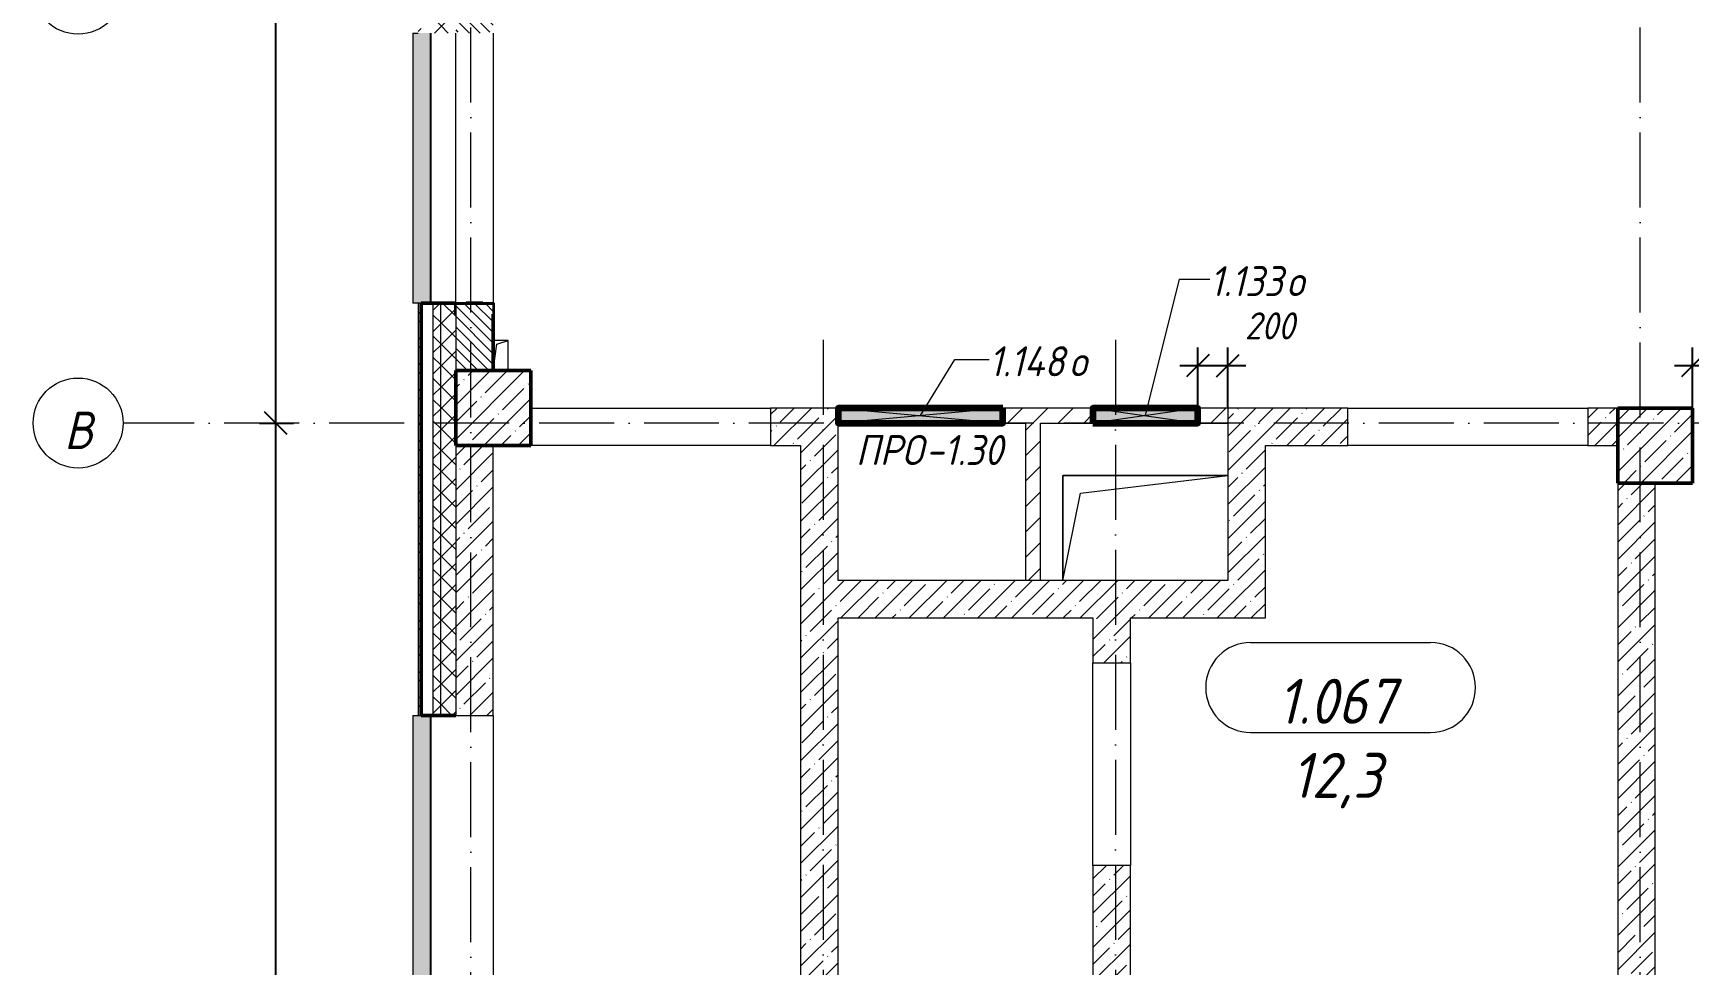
# Model space of a CAD drawing. Header units: millimetres. Extents: x -356862 to 418287, y 0 to 839748.
# Drawn here: x -181784 to -170740, y 461384 to 467597 of the extents above; entities that cross this region are included whole.
import ezdxf

# ---------------------------------------------------------------- set-up
doc = ezdxf.new("R2010")
doc.units = ezdxf.units.MM
doc.linetypes.add('50_200_ШТРИХ_1Т_ш5_п1_п1_', pattern=[700, 500, -100, 0, -100])
for name, color, linetype, lineweight in [('9.7) Заделка 956 шт', 6, 'Continuous', 158), ('A-____-____-DIMS', 7, 'Continuous', 9), ('A-DETL-GENF-OTLN', 7, 'Continuous', 9), ('A-FLOR-____-OTLN', 7, 'Continuous', 9), ('A-GENM-____-IDEN', 7, 'Continuous', 9), ('A-GENM-____-MCUT', 7, 'Continuous', 25), ('A-GENM-____-OTLN', 7, 'Continuous', 9), ('A-GENM-____-OTLN-1', 7, 'Continuous', 25), ('A-GLAZ-____-IDEN', 7, 'Continuous', 9), ('A-GLAZ-____-OTLN', 7, 'Continuous', 9), ('A-WALL-____-MCUT-1', 7, 'Continuous', 9), ('A-WALL-____-MCUT-2', 7, 'Continuous', 50), ('A-WALL-____-MCUT-3', 7, 'Continuous', 9), ('A-WALL-____-OTLN', 7, 'Continuous', 9), ('A-WALL-____-PATT-1', 7, 'Continuous', 9), ('A-WALL-FNSH-MCUT-1', 7, 'Continuous', 9), ('S-COLS-____-MCUT', 7, 'Continuous', 50), ('S-COLS-____-OTLN', 7, 'Continuous', 9), ('S-GRID-____-IDEN', 7, 'Continuous', 9), ('S-GRID-____-OTLN-1', 7, '50_200_ШТРИХ_1Т_ш5_п1_п1_', 9)]:
    doc.layers.add(name, color=color, linetype=linetype, lineweight=lineweight)
doc.layers.add('A-AREA-IDEN-1', color=7, linetype='Continuous', lineweight=9, true_color=0x000000)
doc.layers.add('A-GLAZ-____-OTLN-1', color=7, linetype='Continuous', lineweight=9, true_color=0xc0c0c0)
doc.styles.add('ISOCPEUR_I', font='isocpeui.ttf', dxfattribs={"width": 0.9, "height": 2.5})
doc.styles.add('ISOCPEUR_I_10', font='isocpeui.ttf', dxfattribs={"width": 0.9, "height": 180})
doc.styles.add('ISOCPEUR_I_9', font='isocpeui.ttf', dxfattribs={"width": 0.9, "height": 250})
doc.dimstyles.new('ISO-1_8_0_9К_СРЕДНИЙ_Кладочные_3', dxfattribs={"dimscale": 304.8, "dimtxt": 179.276612, "dimasz": 0.492126, "dimexe": 0.393701, "dimexo": 0, "dimgap": 0, "dimtad": 1, "dimdec": 3, "dimrnd": 0.001, "dimdsep": 46, "dimtxsty": 'ISOCPEUR_I_10', "dimblk1": 'OBLIQUE', "dimblk2": 'OBLIQUE', "dimsah": 1, "dimcen": 0.09, "dimdle": 0.393701, "dimazin": 0, "dimtfac": 1, "dimtdec": 4, "dimtix": 1, "dimtmove": 0, "dimatfit": 3, "dimfxl": 1, "dimtvp": 1, "dimtolj": 1, "dimtzin": 0, "dimarcsym": 2})
doc.dimstyles.new('ISO-1_8_0_9К_СРЕДНИЙ_Кладочные_4', dxfattribs={"dimscale": 304.8, "dimtxt": 179.276612, "dimasz": 0.492126, "dimexe": 0.393701, "dimexo": 0, "dimgap": 0, "dimtad": 1, "dimdec": 3, "dimrnd": 0.001, "dimdsep": 46, "dimtxsty": 'ISOCPEUR_I_10', "dimblk1": 'OBLIQUE', "dimblk2": 'OBLIQUE', "dimsah": 1, "dimcen": 0.09, "dimdle": 0.393701, "dimazin": 0, "dimtfac": 1, "dimtdec": 4, "dimtix": 1, "dimtmove": 1, "dimatfit": 3, "dimfxl": 1, "dimtvp": 1, "dimtolj": 1, "dimtzin": 0, "dimarcsym": 2})
doc.dimstyles.new('ISO-2_5_0_9К_БОЛЬШОЙ_ОСИ', dxfattribs={"dimscale": 304.8, "dimtxt": 248.995294, "dimasz": 0.492126, "dimexe": 0.393701, "dimexo": 0, "dimgap": 0, "dimtad": 1, "dimdec": 0, "dimzin": 0, "dimdsep": 46, "dimtxsty": 'ISOCPEUR_I', "dimblk1": 'OBLIQUE', "dimblk2": 'OBLIQUE', "dimsah": 1, "dimcen": 0.09, "dimdle": 0.393701, "dimazin": 0, "dimtfac": 1, "dimtdec": 4, "dimtix": 1, "dimtmove": 0, "dimatfit": 3, "dimfxl": 1, "dimtvp": 1, "dimtolj": 1, "dimtzin": 0, "dimarcsym": 2})
pattern_1 = [(45, (-176515.07, 459015.94), (-114.0493, 114.0493), []), (45, (-176401.02, 459015.94), (-114.0493, 114.0493), [201.612, -40.322, 3.353, -36.97])]
pattern_2 = [(45, (-176515.07, 459015.94), (-84.8528, 84.8528), [])]
pattern_3 = [(45, (-176515.07, 459015.94), (-70.7107, 70.7107), []), (135, (-176515.07, 459015.94), (-70.7107, -70.7107), [])]

# ---------------------------------------------------------------- blocks, each defined once
blk = doc.blocks.new('BSC_Колонна _Прямоугольная - 500х500-V92-АР1_План отверстий 1 этажа в осях 1-64_А-ГГ')
at = {"layer": 'S-COLS-____-OTLN'}
h = blk.add_hatch(dxfattribs=at)
h.set_pattern_fill('FP_124', color=256, style=0, pattern_type=2)
h.set_pattern_definition([(45, (-5550, -5831.04), (-114.0493, 114.0493), []), (45, (-5435.95, -5831.04), (-114.0493, 114.0493), [201.613, -40.323, 3.353, -36.97])])
h.paths.add_polyline_path([(-250, -250), (250, -250), (250, 250), (-250, 250)], flags=0)
at = {"layer": 'S-COLS-____-MCUT'}
for p, q in [((250, 250), (-250, 250)), ((-250, 250), (-250, -250)), ((250, -250), (250, 250)), ((-250, -250), (250, -250))]:
    blk.add_line(p, q, dxfattribs=at)
blk = doc.blocks.new('BSC_Колонна _Прямоугольная - 500х500-V148-АР1_План отверстий 1 этажа в осях 1-64_А-ГГ')
at = {"layer": 'S-COLS-____-OTLN'}
h = blk.add_hatch(dxfattribs=at)
h.set_pattern_fill('FP_182', color=256, style=0, pattern_type=2)
h.set_pattern_definition([(45, (2200, -6081.04), (-114.0493, 114.0493), []), (45, (2314.05, -6081.04), (-114.0493, 114.0493), [201.612, -40.322, 3.353, -36.97])])
h.paths.add_polyline_path([(-250, -250), (250, -250), (250, 250), (-250, 250)], flags=0)
at = {"layer": 'S-COLS-____-MCUT'}
for p, q in [((250, 250), (-250, 250)), ((-250, 250), (-250, -250)), ((250, -250), (250, 250)), ((-250, -250), (250, -250))]:
    blk.add_line(p, q, dxfattribs=at)
blk = doc.blocks.new('Фахверк_СКБ_Уголок - 250_2700-27497298-АР1_План отверстий 1 этажа в осях 1-64_А-ГГ')
at = {"layer": 'A-GENM-____-MCUT'}
for p, q in [((200, 181), (125, 181)), ((125, 181), (125, 106)), ((131, 106), (131, 175)), ((131, 175), (200, 175)), ((200, 175), (200, 181)), ((125, 106), (131, 106)), ((131, -6), (125, -6)), ((125, -6), (125, -81)), ((125, -81), (200, -81)), ((131, -75), (131, -6)), ((200, -75), (131, -75)), ((200, -81), (200, -75))]:
    blk.add_line(p, q, dxfattribs=at)
blk = doc.blocks.new('AR_Отверстие прямоугольное _в плите_ - AR_Отверстие прямоугольное _в плите_-V173-АР1_План отверстий 1 этажа в осях 1-64_А-ГГ')
at = {"layer": 'A-GENM-____-OTLN'}
for p, q in [((50, 100), (-50, 100)), ((-50, -100), (-25, 75)), ((-25, 75), (50, 100)), ((50, -100), (50, 100))]:
    blk.add_line(p, q, dxfattribs=at)
blk = doc.blocks.new('AR_Отверстие прямоугольное _в плите_ - AR_Отверстие прямоугольное _в плите_-30552744-АР1_План отверстий 1 этажа в осях 1-64_А-ГГ')
at = {"layer": 'A-GENM-____-OTLN'}
for p, q in [((550, 350), (-550, 350)), ((-550, 350), (-550, -350)), ((-433, 233), (550, 350)), ((-550, -350), (-433, 233))]:
    blk.add_line(p, q, dxfattribs=at)
blk = doc.blocks.new('Отлив_СКБ - Отлив витража_120_НВФ-31885689-АР1_План отверстий 1 этажа в осях 1-64_А-ГГ')
at = {"layer": 'A-GLAZ-____-OTLN-1'}
for points in [[(1800, 2), (1800, 120), (0, 120), (0, 2), (1264, 2)], [(1264, 0), (1800, 0), (1800, 2), (0, 2), (0, 0)]]:
    blk.add_hatch(color=256, dxfattribs=at).paths.add_polyline_path(points, flags=0)
at = {"layer": 'A-GLAZ-____-OTLN'}
for p, q in [((0, 83), (0, 120)), ((1800, 120), (0, 120)), ((1800, 120), (1800, 83)), ((0, 2), (1800, 2)), ((1800, 0), (0, 0))]:
    blk.add_line(p, q, dxfattribs=at)
blk = doc.blocks.new('AR_Отверстие прямоугольное _в стене_ - AR_Отверстие прямоугольное _в стене__ОВ-36788177-АР1_План отверстий 1 этажа в осях 1-64_А-ГГ')
at = {"layer": 'A-GLAZ-____-OTLN'}
blk.add_hatch(color=256, dxfattribs=at).paths.add_polyline_path([(550, -50), (550, 50), (-550, 50), (-550, -50)], flags=0)
at = {"layer": 'A-DETL-GENF-OTLN'}
for p, q in [((-550, -50), (-550, 50)), ((-550, 50), (550, 50)), ((550, 50), (-550, -50)), ((-550, 50), (550, -50)), ((550, 50), (-550, 50)), ((-550, 50), (-550, -50)), ((550, 50), (550, -50)), ((550, -50), (550, 50)), ((550, -50), (-550, -50)), ((-550, -50), (550, -50))]:
    blk.add_line(p, q, dxfattribs=at)
blk = doc.blocks.new('AR_Отверстие прямоугольное _в стене__БезПР - AR_Отверстие прямоугольное _в стене__БезПР-36429042-АР1_План отверстий 1 этажа в осях 1-64_А-ГГ')
at = {"layer": 'A-GLAZ-____-OTLN'}
blk.add_hatch(color=256, dxfattribs=at).paths.add_polyline_path([(350, -50), (350, 50), (-350, 50), (-350, -50)], flags=0)
at = {"layer": 'A-DETL-GENF-OTLN'}
for p, q in [((-350, -50), (-350, 50)), ((-350, 50), (350, 50)), ((350, 50), (-350, -50)), ((-350, 50), (350, -50)), ((350, 50), (-350, 50)), ((-350, 50), (-350, -50)), ((350, 50), (350, -50)), ((350, -50), (350, 50)), ((350, -50), (-350, -50)), ((-350, -50), (350, -50))]:
    blk.add_line(p, q, dxfattribs=at)
at = {"layer": 'A-GLAZ-____-OTLN'}
blk.add_line((350, 50), (-350, 50), dxfattribs=at)
blk = doc.blocks.new('Ось сетки - Круг_Ø6_00__ISO-2_5_0_9K_-25732049-АР1_План отверстий 1 этажа в осях 1-64_А-ГГ')
at = {"layer": 'S-GRID-____-IDEN'}
blk.add_circle((0, 0), 3, dxfattribs=at)
blk = doc.blocks.new('_Oblique')
at = {"color": 0, "linetype": 'ByBlock', "lineweight": -2}
blk.add_line((-0.5, -0.5), (0.5, 0.5), dxfattribs=at)
blk = doc.blocks.new('*D13227')
at = {"layer": 'A-____-____-DIMS', "color": 0, "lineweight": -2, "transparency": 16777216}
for p, q in [((-180166, 460727), (-180166, 465117)), ((-180273, 464997), (-180046, 464997)), ((-180273, 460847), (-180046, 460847))]:
    blk.add_line(p, q, dxfattribs=at)
at = {"layer": 'Defpoints', "color": 0, "transparency": 16777216}
for p in [(-180273, 464997), (-180166, 464997), (-180273, 460847)]:
    blk.add_point(p, dxfattribs=at)
at = {"layer": 'A-____-____-DIMS', "color": 0, "lineweight": -2, "transparency": 16777216, "xscale": 150, "yscale": 150, "zscale": 150}
for p, rotation in [((-180166, 464997), 90), ((-180166, 460847), 270)]:
    blk.add_blockref('_Oblique', p, dxfattribs=dict(at, rotation=rotation))
at = {"layer": 'A-____-____-DIMS', "color": 0, "transparency": 16777216, "insert": (-180168, 462922), "char_height": 2.5, "width": 724, "attachment_point": 5, "rotation": 90, "style": 'ISOCPEUR_I'}
blk.add_mtext('\\A1;4150', dxfattribs=at)
blk = doc.blocks.new('*D13228')
at = {"layer": 'A-____-____-DIMS', "color": 0, "lineweight": -2, "transparency": 16777216}
for p, q in [((-180166, 464877), (-180166, 468517)), ((-180273, 468397), (-180046, 468397)), ((-180273, 464997), (-180046, 464997))]:
    blk.add_line(p, q, dxfattribs=at)
at = {"layer": 'Defpoints', "color": 0, "transparency": 16777216}
for p in [(-180273, 468397), (-180166, 468397), (-180273, 464997)]:
    blk.add_point(p, dxfattribs=at)
at = {"layer": 'A-____-____-DIMS', "color": 0, "lineweight": -2, "transparency": 16777216, "xscale": 150, "yscale": 150, "zscale": 150}
for p, rotation in [((-180166, 468397), 90), ((-180166, 464997), 270)]:
    blk.add_blockref('_Oblique', p, dxfattribs=dict(at, rotation=rotation))
at = {"layer": 'A-____-____-DIMS', "color": 0, "transparency": 16777216, "insert": (-180168, 466697), "char_height": 2.5, "width": 781.46, "attachment_point": 5, "rotation": 90, "style": 'ISOCPEUR_I'}
blk.add_mtext('\\A1;3400', dxfattribs=at)
blk = doc.blocks.new('*D13383')
at = {"layer": 'A-____-____-DIMS', "color": 0, "lineweight": -2, "transparency": 16777216}
for p, q in [((-170715, 465097), (-170715, 465500)), ((-169955, 465097), (-169955, 465500)), ((-170835, 465380), (-169835, 465380))]:
    blk.add_line(p, q, dxfattribs=at)
at = {"layer": 'Defpoints', "color": 0, "transparency": 16777216}
for p in [(-169955, 465380), (-170715, 465097), (-169955, 465097)]:
    blk.add_point(p, dxfattribs=at)
at = {"layer": 'A-____-____-DIMS', "color": 0, "lineweight": -2, "transparency": 16777216, "xscale": 150, "yscale": 150, "zscale": 150, "rotation": 180}
blk.add_blockref('_Oblique', (-170715, 465380), dxfattribs=at)
at = {"layer": 'A-____-____-DIMS', "color": 0, "lineweight": -2, "transparency": 16777216, "xscale": 150, "yscale": 150, "zscale": 150}
blk.add_blockref('_Oblique', (-169955, 465380), dxfattribs=at)
at = {"layer": 'A-____-____-DIMS', "color": 0, "transparency": 16777216, "insert": (-170335, 465471), "char_height": 180, "width": 409.58, "attachment_point": 5, "style": 'ISOCPEUR_I_10'}
blk.add_mtext('\\A1;760', dxfattribs=at)
blk = doc.blocks.new('*D13389')
at = {"layer": 'A-____-____-DIMS', "color": 0, "lineweight": -2, "transparency": 16777216}
for p, q in [((-174015, 465097), (-174015, 465500)), ((-173815, 465097), (-173815, 465500)), ((-174135, 465380), (-173695, 465380))]:
    blk.add_line(p, q, dxfattribs=at)
at = {"layer": 'Defpoints', "color": 0, "transparency": 16777216}
for p in [(-173815, 465380), (-174015, 465097), (-173815, 465097)]:
    blk.add_point(p, dxfattribs=at)
at = {"layer": 'A-____-____-DIMS', "color": 0, "lineweight": -2, "transparency": 16777216, "xscale": 150, "yscale": 150, "zscale": 150, "rotation": 180}
blk.add_blockref('_Oblique', (-174015, 465380), dxfattribs=at)
at = {"layer": 'A-____-____-DIMS', "color": 0, "lineweight": -2, "transparency": 16777216, "xscale": 150, "yscale": 150, "zscale": 150}
blk.add_blockref('_Oblique', (-173815, 465380), dxfattribs=at)
at = {"layer": 'A-____-____-DIMS', "color": 0, "transparency": 16777216, "insert": (-173702, 465735), "char_height": 180, "width": 409.58, "attachment_point": 1, "line_spacing_factor": 1.149209, "style": 'ISOCPEUR_I_10'}
blk.add_mtext('\\A1;200', dxfattribs=at)
blk = doc.blocks.new('AAR_СКБ_Марка_помещения_1_5 ммп - Номер _ Площадь-27962135-АИ_План этажа_Стены_1')
at = {"layer": 'A-AREA-IDEN-1'}
for p, q in [((-2.987, 3), (3.013, 3)), ((-2.987, 0), (3.013, 0))]:
    blk.add_line(p, q, dxfattribs=at)
for centre, start, end in [((-2.987, 1.5), 90, 270), ((3.013, 1.5), 270, 90)]:
    blk.add_arc(centre, 1.5, start, end, dxfattribs=at)

msp = doc.modelspace()

# ---------------------------------------------------------------- hatches: boundary and pattern name
at = {"layer": 'A-WALL-____-PATT-1'}
h = msp.add_hatch(dxfattribs=at)
h.set_pattern_fill('FP_3', color=256, style=0, pattern_type=2)
h.set_pattern_definition([(45, (-176515.07, 459015.94), (-85.5366, 85.5366), []), (45, (-176458.04, 459015.94), (-85.5366, 85.5366), [])])
h.paths.add_polyline_path([(-179195.0675, 456846.983), (-179195.0675, 461246.983), (-179215.0675, 461246.983), (-179215.0675, 456846.983)], flags=0)
h.paths.add_polyline_path([(-179215.0675, 463046.983), (-179195.0675, 463046.983), (-179195.0675, 465796.983), (-179215.0675, 465796.983), (-179215.0675, 463190.4029)], flags=0)
h.paths.add_polyline_path([(-179195.0675, 467596.983), (-179195.0675, 468511.983), (-179215.0675, 468511.983), (-179215.0675, 467596.983)], flags=0)
h = msp.add_hatch(dxfattribs=at)
h.set_pattern_fill('FP_1', color=256, style=0, pattern_type=2)
h.set_pattern_definition(pattern_3)
h.paths.add_polyline_path([(-179065.0675, 457096.983), (-179065.0675, 461246.983), (-179115.0675, 461246.983), (-179115.0675, 457096.983)], flags=0)
h.paths.add_polyline_path([(-179065.0675, 463046.983), (-179065.0675, 465796.983), (-179115.0675, 465796.983), (-179115.0675, 463046.983)], flags=0)
h.paths.add_polyline_path([(-179065.0675, 467596.983), (-179065.0675, 468531.983), (-179115.0675, 468531.983), (-179115.0675, 467596.983)], flags=0)
h = msp.add_hatch(dxfattribs=at)
h.set_pattern_fill('FP_1', color=256, style=0, pattern_type=2)
h.set_pattern_definition(pattern_3)
h.paths.add_polyline_path([(-179065.0675, 457096.983), (-178965.0675, 457096.983), (-178965.0675, 461246.983), (-179065.0675, 461246.983), (-179065.0675, 459750.427)], flags=0)
h.paths.add_polyline_path([(-178965.0675, 463046.983), (-178965.0675, 465721.983), (-178971.0675, 465721.983), (-178971.0675, 465796.983), (-179065.0675, 465796.983), (-179065.0675, 463046.983)], flags=0)
h.paths.add_polyline_path([(-178971.0675, 467596.983), (-178971.0675, 467671.983), (-178965.0675, 467671.983), (-178965.0675, 468531.983), (-179065.0675, 468531.983), (-179065.0675, 467596.983)], flags=0)
h = msp.add_hatch(dxfattribs=at)
h.set_pattern_fill('FP_6', color=256, style=0, pattern_type=2)
h.set_pattern_definition([(135, (-176515.067, 459015.94), (-35.35534, -35.35534), [])])
h.paths.add_polyline_path([(-178896.0675, 465346.983), (-178715.0675, 465346.983), (-178715.0675, 465790.983), (-178784.0675, 465790.983), (-178784.0675, 465796.983), (-178896.0675, 465796.983), (-178896.0675, 465790.983), (-178965.0675, 465790.983), (-178965.0675, 465346.983)], flags=0)
h.paths.add_polyline_path([(-178896.0675, 467596.983), (-178784.0675, 467596.983), (-178784.0675, 467602.983), (-178715.0675, 467602.983), (-178715.0675, 467996.983), (-178965.0675, 467996.983), (-178965.0675, 467602.983), (-178896.0675, 467602.983)], flags=0)
h = msp.add_hatch(dxfattribs=at)
h.set_pattern_fill('FP_27', color=256, style=0, pattern_type=2)
h.set_pattern_definition(pattern_1)
h.paths.add_polyline_path([(-176865.0675, 464846.983), (-176415.0675, 464846.983), (-176415.0675, 465096.983), (-176865.0675, 465096.983)], flags=0)
h = msp.add_hatch(dxfattribs=at)
h.set_pattern_fill('FP_4', color=256, style=0, pattern_type=2)
h.set_pattern_definition(pattern_2)
h.paths.add_polyline_path([(-174015.0675, 464996.983), (-173815.0675, 464996.983), (-173815.0675, 465096.983), (-174015.0675, 465096.983), (-174015.0675, 465080.983)], flags=0)
h.paths.add_polyline_path([(-175315.0675, 464996.983), (-174715.0675, 464996.983), (-174715.0675, 465096.983), (-175315.0675, 465096.983), (-175315.0675, 465008.983)], flags=0)
h = msp.add_hatch(dxfattribs=at)
h.set_pattern_fill('FP_27', color=256, style=0, pattern_type=2)
h.set_pattern_definition(pattern_1)
h.paths.add_polyline_path([(-171215.0675, 464846.983), (-171215.0675, 465096.983), (-171415.0675, 465096.983), (-171415.0675, 464846.983)], flags=0)
h.paths.add_polyline_path([(-173565.0675, 464846.983), (-173015.0675, 464846.983), (-173015.0675, 465096.983), (-173815.0675, 465096.983), (-173815.0675, 464846.983)], flags=0)
h = msp.add_hatch(dxfattribs=at)
h.set_pattern_fill('FP_4', color=256, style=0, pattern_type=2)
h.set_pattern_definition(pattern_2)
h.paths.add_polyline_path([(-175065.0675, 463946.983), (-175065.0675, 464996.983), (-175165.0675, 464996.983), (-175165.0675, 463946.983)], flags=0)
h = msp.add_hatch(dxfattribs=at)
h.set_pattern_fill('FP_27', color=256, style=0, pattern_type=2)
h.set_pattern_definition(pattern_1)
h.paths.add_polyline_path([(-178965.0675, 457096.983), (-178715.0675, 457096.983), (-178715.0675, 461246.983), (-178965.0675, 461246.983), (-178965.0675, 459750.427)], flags=0)
h.paths.add_polyline_path([(-178715.0675, 463046.983), (-178715.0675, 464846.983), (-178965.0675, 464846.983), (-178965.0675, 463046.983)], flags=0)
h = msp.add_hatch(dxfattribs=at)
h.set_pattern_fill('FP_27', color=256, style=0, pattern_type=2)
h.set_pattern_definition(pattern_1)
h.paths.add_polyline_path([(-176530.0175, 460746.983), (-176415.0675, 460746.983), (-176415.0675, 464846.983), (-176665.0675, 464846.983), (-176665.0675, 460746.983)], flags=0)
h = msp.add_hatch(dxfattribs=at)
h.set_pattern_fill('FP_27', color=256, style=0, pattern_type=2)
h.set_pattern_definition(pattern_1)
h.paths.add_polyline_path([(-173565.0675, 463696.983), (-173565.0675, 464846.983), (-173815.0675, 464846.983), (-173815.0675, 463696.983)], flags=0)
h = msp.add_hatch(dxfattribs=at)
h.set_pattern_fill('FP_27', color=256, style=0, pattern_type=2)
h.set_pattern_definition(pattern_1)
h.paths.add_polyline_path([(-170965.0675, 460746.983), (-170965.0675, 464596.983), (-171215.0675, 464596.983), (-171215.0675, 460746.983)], flags=0)
h = msp.add_hatch(dxfattribs=at)
h.set_pattern_fill('FP_27', color=256, style=0, pattern_type=2)
h.set_pattern_definition(pattern_1)
h.paths.add_polyline_path([(-174465.0675, 463696.983), (-173815.0675, 463696.983), (-173815.0675, 463946.983), (-176415.0675, 463946.983), (-176415.0675, 463696.983), (-174715.0675, 463696.983)], flags=0)
h = msp.add_hatch(dxfattribs=at)
h.set_pattern_fill('FP_27', color=256, style=0, pattern_type=2)
h.set_pattern_definition(pattern_1)
h.paths.add_polyline_path([(-174465.0675, 460996.983), (-174465.0675, 462046.983), (-174715.0675, 462046.983), (-174715.0675, 460996.983)], flags=0)
h.paths.add_polyline_path([(-174715.0675, 463396.983), (-174465.0675, 463396.983), (-174465.0675, 463696.983), (-174715.0675, 463696.983)], flags=0)

# ---------------------------------------------------------------- linework, layer by layer
at = {"layer": '9.7) Заделка 956 шт'}
for points in [[(-175315.0675, 465096.983), (-176415.0675, 465096.983), (-176415.0675, 464996.983), (-175315.0675, 464996.983)], [(-174715.0675, 464996.983), (-174015.0675, 464996.983), (-174015.0675, 465096.983), (-174715.0675, 465096.983)]]:
    msp.add_lwpolyline(points, close=True, dxfattribs=at)
at = {"layer": 'A-FLOR-____-OTLN'}
for p, q in [((-174915.0675, 464646.983), (-173815.0675, 464646.983)), ((-174915.0675, 463946.983), (-174915.0675, 464646.983))]:
    msp.add_line(p, q, dxfattribs=at)
at = {"layer": 'A-GLAZ-____-IDEN'}
for p, q in [((-174365.0675, 465046.983), (-174136.5983, 465955.408)), ((-174136.5983, 465955.408), (-173934.5918, 465955.408)), ((-175865.0675, 465046.983), (-175636.5983, 465420.9894)), ((-175636.5983, 465420.9894), (-175408.0065, 465420.9894))]:
    msp.add_line(p, q, dxfattribs=at)
at = {"layer": 'A-WALL-____-MCUT-1'}
for p, q in [((-176415.0675, 465096.983), (-176865.0675, 465096.983)), ((-176865.0675, 465096.983), (-176865.0675, 464846.983)), ((-173815.0675, 465096.983), (-173815.0675, 463946.983)), ((-173015.0675, 465096.983), (-173815.0675, 465096.983)), ((-173015.0675, 464846.983), (-173015.0675, 465096.983)), ((-171215.0675, 465096.983), (-171415.0675, 465096.983)), ((-171415.0675, 465096.983), (-171415.0675, 464846.983)), ((-176415.0675, 463946.983), (-176415.0675, 464996.983)), ((-178965.0675, 464846.983), (-178965.0675, 463046.983)), ((-178715.0675, 463046.983), (-178715.0675, 464846.983)), ((-176865.0675, 464846.983), (-176665.0675, 464846.983)), ((-176665.0675, 464846.983), (-176665.0675, 460746.983)), ((-173565.0675, 463696.983), (-173565.0675, 464846.983)), ((-173565.0675, 464846.983), (-173015.0675, 464846.983)), ((-171415.0675, 464846.983), (-171215.0675, 464846.983)), ((-171215.0675, 464596.983), (-171215.0675, 460996.983)), ((-170965.0675, 457596.983), (-170965.0675, 464596.983)), ((-173815.0675, 463946.983), (-176415.0675, 463946.983)), ((-176415.0675, 460996.983), (-176415.0675, 463696.983)), ((-176415.0675, 463696.983), (-174715.0675, 463696.983)), ((-174715.0675, 463696.983), (-174715.0675, 463396.983)), ((-174465.0675, 463696.983), (-173565.0675, 463696.983)), ((-174465.0675, 463396.983), (-174465.0675, 463696.983)), ((-174715.0675, 463396.983), (-174465.0675, 463396.983)), ((-178965.0675, 463046.983), (-178715.0675, 463046.983)), ((-174715.0675, 462046.983), (-174715.0675, 460996.983)), ((-174465.0675, 462046.983), (-174715.0675, 462046.983)), ((-174465.0675, 460996.983), (-174465.0675, 462046.983))]:
    msp.add_line(p, q, dxfattribs=at)
at = {"layer": 'A-WALL-____-MCUT-2'}
for p, q in [((-179195.0675, 463046.983), (-179195.0675, 465796.983)), ((-178971.0675, 465796.983), (-179195.0675, 465796.983)), ((-178784.0675, 465796.983), (-178896.0675, 465796.983)), ((-178715.0675, 465346.983), (-178715.0675, 465721.983)), ((-179195.0675, 463046.983), (-178965.0675, 463046.983))]:
    msp.add_line(p, q, dxfattribs=at)
at = {"layer": 'A-WALL-____-MCUT-3'}
for p, q in [((-179115.0675, 463046.983), (-179115.0675, 465796.983)), ((-179065.0675, 463046.983), (-179065.0675, 465796.983)), ((-178965.0675, 465721.983), (-178965.0675, 465346.983))]:
    msp.add_line(p, q, dxfattribs=at)
at = {"layer": 'A-WALL-____-OTLN'}
for p, q in [((-178965.0675, 465796.983), (-178965.0675, 467596.983)), ((-178715.0675, 467596.983), (-178715.0675, 465796.983)), ((-178465.0675, 465096.983), (-176865.0675, 465096.983)), ((-173015.0675, 465096.983), (-171415.0675, 465096.983)), ((-176865.0675, 464846.983), (-178465.0675, 464846.983)), ((-171415.0675, 464846.983), (-173015.0675, 464846.983)), ((-174715.0675, 462046.983), (-174715.0675, 463396.983)), ((-174465.0675, 463396.983), (-174465.0675, 462046.983)), ((-178715.0675, 463046.983), (-178715.0675, 461246.983))]:
    msp.add_line(p, q, dxfattribs=at)
at = {"layer": 'A-WALL-FNSH-MCUT-1'}
for p, q in [((-179215.0675, 465796.983), (-179215.0675, 463046.983)), ((-179195.0675, 465796.983), (-179215.0675, 465796.983)), ((-174715.0675, 465096.983), (-175315.0675, 465096.983)), ((-173815.0675, 465096.983), (-174015.0675, 465096.983)), ((-175315.0675, 464996.983), (-175165.0675, 464996.983)), ((-175165.0675, 464996.983), (-175165.0675, 463946.983)), ((-175065.0675, 464996.983), (-174715.0675, 464996.983)), ((-175065.0675, 463946.983), (-175065.0675, 464996.983)), ((-174015.0675, 464996.983), (-173815.0675, 464996.983)), ((-179215.0675, 463046.983), (-179195.0675, 463046.983))]:
    msp.add_line(p, q, dxfattribs=at)
at = {"layer": 'S-GRID-____-OTLN-1'}
for p, q in [((-178865.0675, 454533.3346), (-178865.0675, 508896.9006)), ((-171065.0675, 454533.3346), (-171065.0675, 508896.9006)), ((-176515.0675, 465550.9569), (-176515.0675, 454533.3346)), ((-174565.0675, 465550.9569), (-174565.0675, 454533.3346)), ((-86196.2802, 464996.983), (-181183.8377, 464996.983))]:
    msp.add_line(p, q, dxfattribs=at)

# ---------------------------------------------------------------- block references
at = {"layer": 'A-AREA-IDEN-1', "xscale": 199.9999999999999, "yscale": 199.9999999999999, "zscale": 199.9999999999999}
msp.add_blockref('AAR_СКБ_Марка_помещения_1_5 ммп - Номер _ Площадь-27962135-АИ_План этажа_Стены_1', (-173065.6362, 462933.0892), dxfattribs=at)
at = {"layer": 'A-GENM-____-OTLN'}
for name, p in [('AR_Отверстие прямоугольное _в плите_ - AR_Отверстие прямоугольное _в плите_-V173-АР1_План отверстий 1 этажа в осях 1-64_А-ГГ', (-178665.0675, 465446.983)), ('AR_Отверстие прямоугольное _в плите_ - AR_Отверстие прямоугольное _в плите_-30552744-АР1_План отверстий 1 этажа в осях 1-64_А-ГГ', (-174365.0675, 464296.983))]:
    msp.add_blockref(name, p, dxfattribs=at)
at = {"layer": 'A-GENM-____-OTLN-1', "rotation": 269.9999999999999}
msp.add_blockref('Фахверк_СКБ_Уголок - 250_2700-27497298-АР1_План отверстий 1 этажа в осях 1-64_А-ГГ', (-178890.0675, 465921.983), dxfattribs=at)
at = {"layer": 'A-GLAZ-____-OTLN', "rotation": 90}
for p in [(-179132.0675, 465796.983), (-179132.0675, 461246.983)]:
    msp.add_blockref('Отлив_СКБ - Отлив витража_120_НВФ-31885689-АР1_План отверстий 1 этажа в осях 1-64_А-ГГ', p, dxfattribs=at)
at = {"layer": 'A-GLAZ-____-OTLN'}
for name, p in [('AR_Отверстие прямоугольное _в стене_ - AR_Отверстие прямоугольное _в стене__ОВ-36788177-АР1_План отверстий 1 этажа в осях 1-64_А-ГГ', (-175865.0675, 465046.983)), ('AR_Отверстие прямоугольное _в стене__БезПР - AR_Отверстие прямоугольное _в стене__БезПР-36429042-АР1_План отверстий 1 этажа в осях 1-64_А-ГГ', (-174365.0675, 465046.983))]:
    msp.add_blockref(name, p, dxfattribs=at)
at = {"layer": 'S-COLS-____-OTLN'}
for name, p in [('BSC_Колонна _Прямоугольная - 500х500-V148-АР1_План отверстий 1 этажа в осях 1-64_А-ГГ', (-178715.0675, 465096.983)), ('BSC_Колонна _Прямоугольная - 500х500-V92-АР1_План отверстий 1 этажа в осях 1-64_А-ГГ', (-170965.0675, 464846.983))]:
    msp.add_blockref(name, p, dxfattribs=at)
at = {"layer": 'S-GRID-____-IDEN', "xscale": 99.99999999999993, "yscale": 99.99999999999993, "zscale": 99.99999999999993, "rotation": 89.99999999999982}
for p in [(-181483.8377, 467890.2752), (-181483.8377, 464996.983)]:
    msp.add_blockref('Ось сетки - Круг_Ø6_00__ISO-2_5_0_9K_-25732049-АР1_План отверстий 1 этажа в осях 1-64_А-ГГ', p, dxfattribs=at)

# ---------------------------------------------------------------- texts
at = {"layer": 'A-AREA-IDEN-1', "char_height": 300, "attachment_point": 8, "line_spacing_factor": 1.139951, "style": 'ISOCPEUR_I'}
for s, insert, width in [('\\pxqc,t8.46667,16.93333,25.4,33.86667,42.33333,50.8,59.26667,67.73333,76.2,84.66667,93.13333,101.6,110.06667,118.53333,127,135.46667,143.93333,152.4,160.86667,169.33333,177.8,186.26667,194.73333,203.2,211.66667,220.13333,228.6,237.06667,245.53333,254,262.46667,270.93333;{1.067}', (-173091.0653, 462991.419), 900), ('\\pxqc,t8.46667,16.93333,25.4,33.86667,42.33333,50.8,59.26667,67.73333,76.2,84.66667,93.13333,101.6,110.06667,118.53333,127,135.46667,143.93333,152.4,160.86667,169.33333,177.8,186.26667,194.73333,203.2,211.66667,220.13333,228.6,237.06667,245.53333,254,262.46667,270.93333;{12,3}', (-173091.0653, 462427.4711), 702)]:
    msp.add_mtext(s, dxfattribs=dict(at, insert=insert, width=width))
at = {"layer": 'A-GENM-____-IDEN', "char_height": 200, "attachment_point": 1, "style": 'ISOCPEUR_I_9'}
for s, insert, width in [('ПРО', (-176296.1426, 464916.7731), 562.784625), ('-1.30', (-175831.7989, 464916.7731), 663.79725)]:
    msp.add_mtext(s, dxfattribs=dict(at, insert=insert, width=width))
at = {"layer": 'A-GLAZ-____-IDEN', "char_height": 200, "attachment_point": 1, "style": 'ISOCPEUR_I_9'}
for s, insert, width in [('1.133', (-173934.5918, 466043.0226), 620.506125), ('\\fISOCPEUR|b0|i1|c204|p34|;\\W.9;о', (-173422.6231, 466043.0226), 158.734125), ('1.148', (-175408.0065, 465508.604), 649.366875), ('\\fISOCPEUR|b0|i1|c204|p34|;\\W.9;о', (-174872.2252, 465508.604), 158.734125)]:
    msp.add_mtext(s, dxfattribs=dict(at, insert=insert, width=width))
at = {"layer": 'S-GRID-____-IDEN', "insert": (-181576.6581, 465073.0588), "char_height": 250, "width": 223.670812, "attachment_point": 1, "style": 'ISOCPEUR_I'}
msp.add_mtext('\\fISOCPEUR|b0|i1|c204|p34|;\\W.9;В', dxfattribs=at)

# ---------------------------------------------------------------- dimensions: what is measured, and where the dimension line sits
at = {"layer": 'A-____-____-DIMS'}
for base, p1, p2, override, picture, middle in [((-180166.4631, 468396.983), (-180272.5291, 464996.983), (-180272.5291, 468396.983), {"dimpost": '<>', "dimfxl": 3400}, '*D13228', (-180167.7131, 466696.983)), ((-180166.4631, 464996.983), (-180272.5291, 460846.983), (-180272.5291, 464996.983), {"dimpost": '<>', "dimfxl": 4150}, '*D13227', (-180167.7131, 462921.983))]:
    dim = msp.add_linear_dim(base=base, p1=p1, p2=p2, angle=90, dimstyle='ISO-2_5_0_9К_БОЛЬШОЙ_ОСИ', override=override, dxfattribs=at)
    dim.commit()
    dim.dimension.update_dxf_attribs({"geometry": picture, "text_midpoint": middle})
dim = msp.add_linear_dim(base=(-173815.0675, 465380.1569), p1=(-174015.0675, 465096.983), p2=(-173815.0675, 465096.983), dimstyle='ISO-1_8_0_9К_СРЕДНИЙ_Кладочные_4', override={"dimpost": '<>', "dimfxl": 200}, dxfattribs=at)
dim.commit()
dim.dimension.update_dxf_attribs({"geometry": '*D13389', "text_midpoint": (-173497.1756, 465495.3189), "dimtype": 160})
dim = msp.add_linear_dim(base=(-169955.0675, 465380.1569), p1=(-170715.0675, 465096.983), p2=(-169955.0675, 465096.983), dimstyle='ISO-1_8_0_9К_СРЕДНИЙ_Кладочные_3', override={"dimpost": '<>', "dimfxl": 760}, dxfattribs=at)
dim.commit()
dim.dimension.update_dxf_attribs({"geometry": '*D13383', "text_midpoint": (-170335.0675, 465471.316)})

doc.saveas('drawing.dxf')
